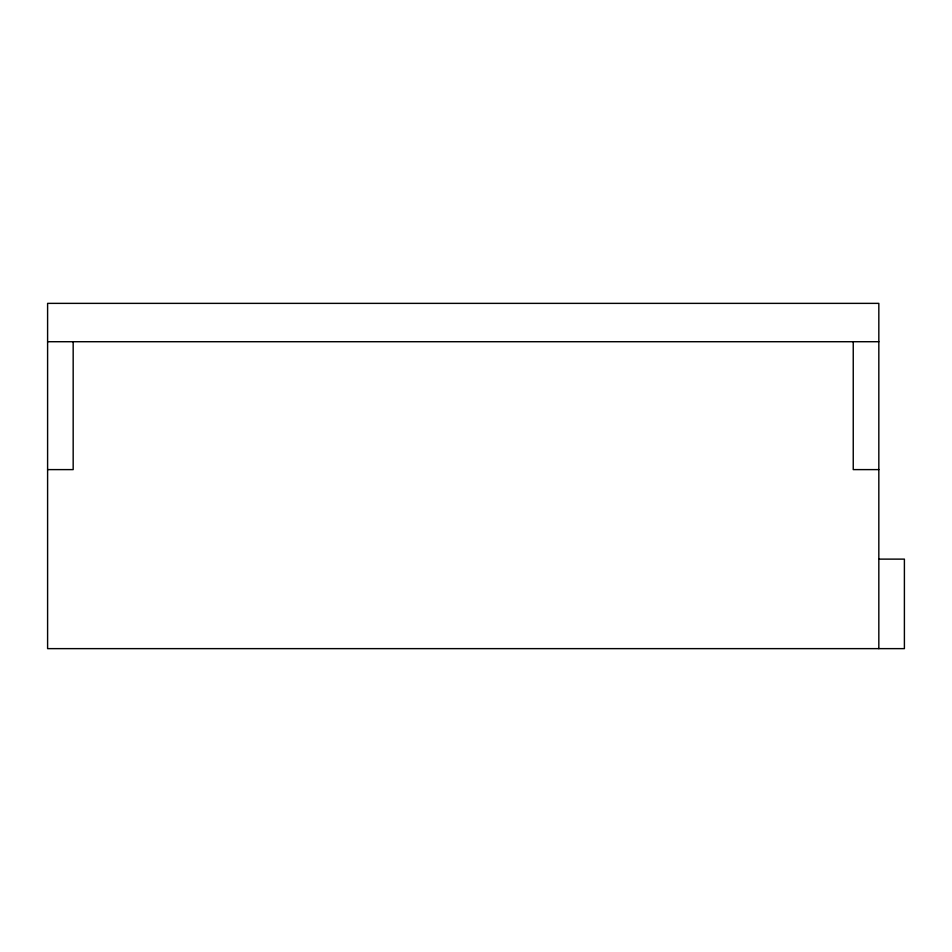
<?xml version="1.0" encoding="UTF-8"?>
<svg xmlns="http://www.w3.org/2000/svg" width="952" height="952" viewBox="0 0 952 952"><rect width="100%" height="100%" fill="white"/><g stroke="black" fill="none" stroke-linecap="round" stroke-linejoin="round"><path stroke-width="1.43" d="M47.6 341.72L878.827 341.72M47.6 469.61L73.173 469.61L73.173 341.72M878.827 469.61L853.242 469.61L853.242 341.72M878.827 559.121L904.4 559.121L904.4 648.633L47.6 648.633L47.6 303.367L878.827 303.367L878.827 648.633"/></g></svg>
